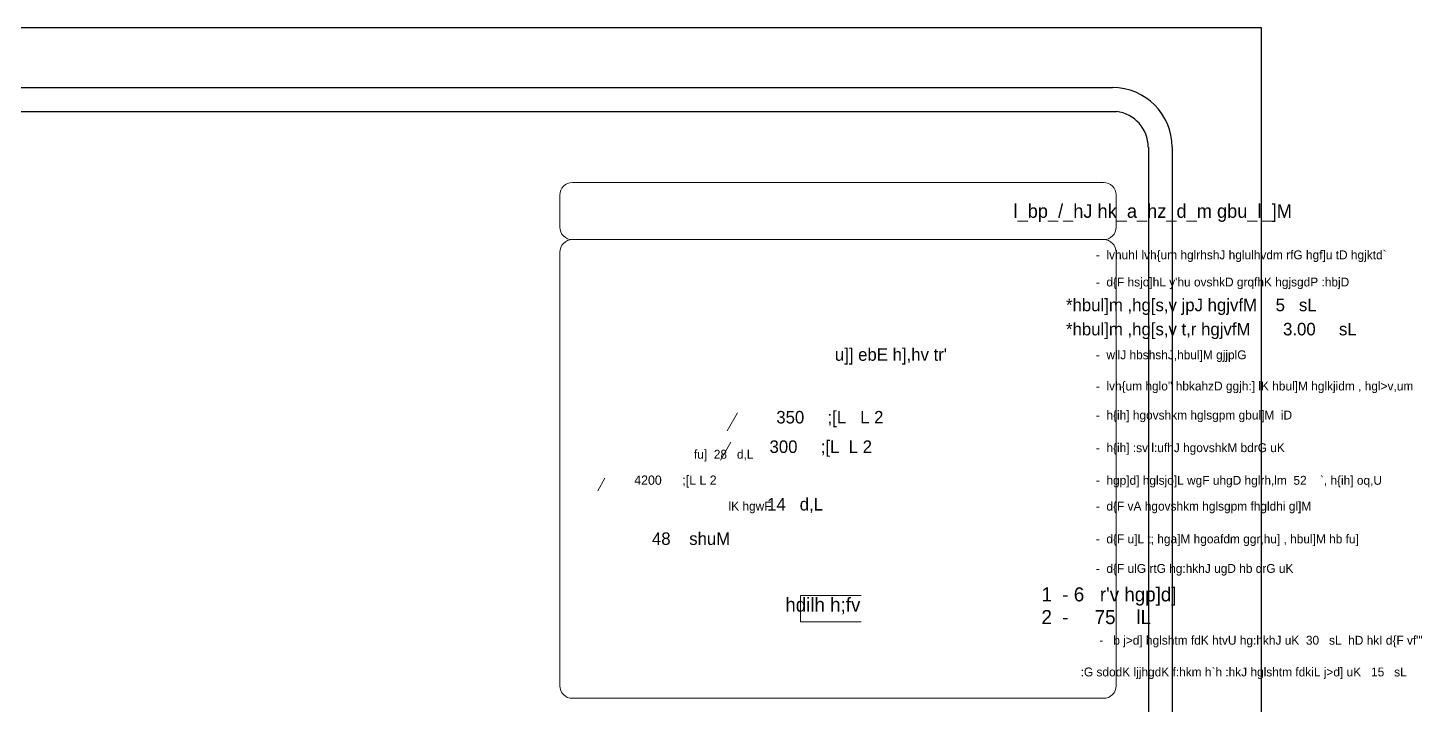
# Model space of a CAD drawing. Header units: inches. Extents: x -1583 to -1389, y -6910 to -6586.
# Drawn here: x -1432.3 to -1389.69, y -6607.13 to -6586.44 of the extents above; entities that cross this region are included whole.
import ezdxf

# ---------------------------------------------------------------- set-up
doc = ezdxf.new("R2010")
doc.units = ezdxf.units.IN
doc.header["$MEASUREMENT"] = 0
for name, color, linetype, lineweight in [('G-BORDER-V', 14, 'Continuous', 5), ('text', 91, 'Continuous', 18), ('wall', 7, 'Continuous', 30)]:
    doc.layers.add(name, color=color, linetype=linetype, lineweight=lineweight)
doc.layers.add('xyz', color=93, linetype='Continuous')
doc.styles.add('SOSO', font='SOSA.shx', dxfattribs={"height": 0.25})
doc.styles.add('style2', font='xarb.shx')
doc.styles.add('usm', font='arabnabl.shx', dxfattribs={"height": 0.35})

# ---------------------------------------------------------------- blocks, each defined once
blk = doc.blocks.new('kalesh')
at = {"layer": 'Defpoints'}
blk.add_lwpolyline([(3940.958, 559.483), (3987.589, 559.483), (3987.589, 592.346), (3940.958, 592.346)], close=True, dxfattribs=at)
at = {"layer": 'xyz', "ltscale": 0.2}
for p, q in [((3943.179, 591.236), (3984.813, 591.236)), ((3943.253, 590.788), (3984.887, 590.788)), ((3985.48, 590.126), (3985.48, 561.703)), ((3985.924, 590.126), (3985.924, 561.703))]:
    blk.add_line(p, q, dxfattribs=at)
for radius, end in [(1.11, 90), (0.666, 83.669)]:
    blk.add_arc((3984.813, 590.126), radius, 0, end, dxfattribs=at)

msp = doc.modelspace()

# ---------------------------------------------------------------- linework, layer by layer
at = {"color": 1, "lineweight": 20}
for p, q in [((-1410.615, -6598.198), (-1410.925, -6598.747)), ((-1410.821, -6599.1), (-1411.131, -6599.649)), ((-1414.665, -6600.202), (-1414.882, -6600.586))]:
    msp.add_line(p, q, dxfattribs=at)
at = {"color": 1, "lineweight": 20, "elevation": -0.079}
msp.add_lwpolyline([(-1406.836, -6603.787), (-1408.691, -6603.787), (-1408.691, -6604.586), (-1406.836, -6604.586)], dxfattribs=at)
at = {"layer": 'G-BORDER-V', "color": 8}
for p, q in [((-1415.656, -6591.162), (-1399.426, -6591.162)), ((-1415.656, -6591.162), (-1399.426, -6591.162)), ((-1416.042, -6592.541), (-1416.042, -6591.547)), ((-1416.042, -6592.541), (-1416.042, -6591.547)), ((-1416.042, -6592.541), (-1416.042, -6591.548)), ((-1416.042, -6592.541), (-1416.042, -6591.548)), ((-1399.04, -6592.541), (-1399.04, -6591.547)), ((-1399.04, -6592.541), (-1399.04, -6591.548)), ((-1415.656, -6592.91), (-1399.426, -6592.91)), ((-1416.042, -6606.557), (-1416.042, -6593.279)), ((-1416.042, -6606.557), (-1416.042, -6593.279)), ((-1416.042, -6606.557), (-1416.042, -6593.279)), ((-1399.04, -6606.54), (-1399.04, -6593.279)), ((-1399.04, -6606.54), (-1399.04, -6593.279)), ((-1415.656, -6606.926), (-1399.426, -6606.926))]:
    msp.add_line(p, q, dxfattribs=at)
for centre, start, end in [((-1415.656, -6591.548), 89.9452, 180.0553), ((-1415.656, -6591.548), 89.9452, 180.0553), ((-1399.426, -6591.548), 359.9447, 90.0548), ((-1399.426, -6591.548), 359.9447, 90.0548), ((-1415.656, -6592.524), 179.9447, 270.0548), ((-1399.426, -6592.524), 269.9452, 0.0553), ((-1415.656, -6593.296), 89.9452, 180.0553), ((-1399.426, -6593.296), 359.9447, 90.0548), ((-1415.656, -6606.54), 179.9447, 270.0548), ((-1399.426, -6606.54), 269.9452, 0.0553)]:
    msp.add_arc(centre, 0.386, start, end, dxfattribs=at)

# ---------------------------------------------------------------- block references
at = {"xscale": 1.641908620799998, "yscale": 1.641908620799998, "zscale": 1.641908620799998}
msp.add_blockref('kalesh', (-7941.853, -7559.017), dxfattribs=at)

# ---------------------------------------------------------------- texts
at = {"color": 0, "lineweight": 20, "style": 'usm'}
for s, height, p in [('*hbul]m ,hg[s,v jpJ hgjvfM    5   sL ', 0.38298, (-1400.574, -6595.097)), ('*hbul]m ,hg[s,v t,r hgjvfM       3.00     sL', 0.38298, (-1400.574, -6595.835)), ("u]] ebE h],hv tr' ", 0.38298, (-1407.639, -6596.611)), ('350     ;[L   L 2', 0.38298, (-1409.428, -6598.527)), ('300     ;[L  L 2', 0.38298, (-1409.634, -6599.428)), ('4200      ;[L L 2', 0.28219, (-1413.768, -6600.4)), ('14   d,L ', 0.383, (-1409.708, -6601.188)), ('48    shuM ', 0.38298, (-1413.227, -6602.239)), ('hdilh h;fv ', 0.42893, (-1409.153, -6604.279, -0.079)), ("1  - 6   r'v hgp]d] ", 0.42893, (-1401.325, -6603.964, -0.079)), ('2  -     75    lL ', 0.42893, (-1401.325, -6604.658, -0.079))]:
    msp.add_text(s, height=height, dxfattribs=at).set_placement(p)
at = {"layer": 'text', "color": 0, "style": 'SOSO'}
for s, height, p in [('-  lvhuhI lvh{um hglrhshJ hglulhvdm rfG hgf]u tD hgjktd`', 0.27166, (-1399.663, -6593.51)), ("-  d{F hsjo]hL y'hu ovshkD grqfhK hgjsgdP :hbjD ", 0.27166, (-1399.663, -6594.34)), ('-  wllJ hbshshJ,hbul]M gjjplG  ', 0.27166, (-1399.663, -6596.565)), ("-  lvh{um hglo'' hbkahzD ggjh:] lK hbul]M hglkjidm , hgl>v,um", 0.27166, (-1399.663, -6597.518)), ('-  h{ih] hgovshkm hglsgpm gbul]M  iD ', 0.27166, (-1399.663, -6598.406)), ('-  h{ih] :sv l:ufhJ hgovshkM bdrG uK   ', 0.27166, (-1399.663, -6599.403)), ('fu]  28   d,L', 0.27166, (-1411.943, -6599.604)), ('-  hgp]d] hglsjo]L wgF uhgD hglrh,lm  52    `, h{ih] oq,U ', 0.27166, (-1399.663, -6600.4)), ('lK hgwF ', 0.2717, (-1410.887, -6601.19)), ('-  d{F vA hgovshkm hglsgpm fhgldhi gl]M ', 0.27166, (-1399.663, -6601.19)), ('-  d{F u]L t; hga]M hgoafdm ggr,hu] , hbul]M hb fu] ', 0.27166, (-1399.663, -6602.19)), ('-  d{F ulG rtG hg:hkhJ ugD hb drG uK ', 0.27166, (-1399.663, -6603.094)), ('-   b j>d] hglshtm fdK htvU hg:hkhJ uK  30   sL  hD hkI d{F vf"\'', 0.27166, (-1399.555, -6605.288, -0.738)), (':G sdodK ljjhgdK f:hkm h`h :hkJ hglshtm fdkiL j>d] uK   15   sL ', 0.27166, (-1400.128, -6606.257, -1.477))]:
    msp.add_text(s, height=height, dxfattribs=at).set_placement(p)
at = {"layer": 'wall', "color": 5, "style": 'style2'}
msp.add_text('l_bp_/_hJ hk_a_hz_d_m gbu_l_]M ', height=0.41612, dxfattribs=at).set_placement((-1402.179, -6592.243))

doc.saveas('drawing.dxf')
